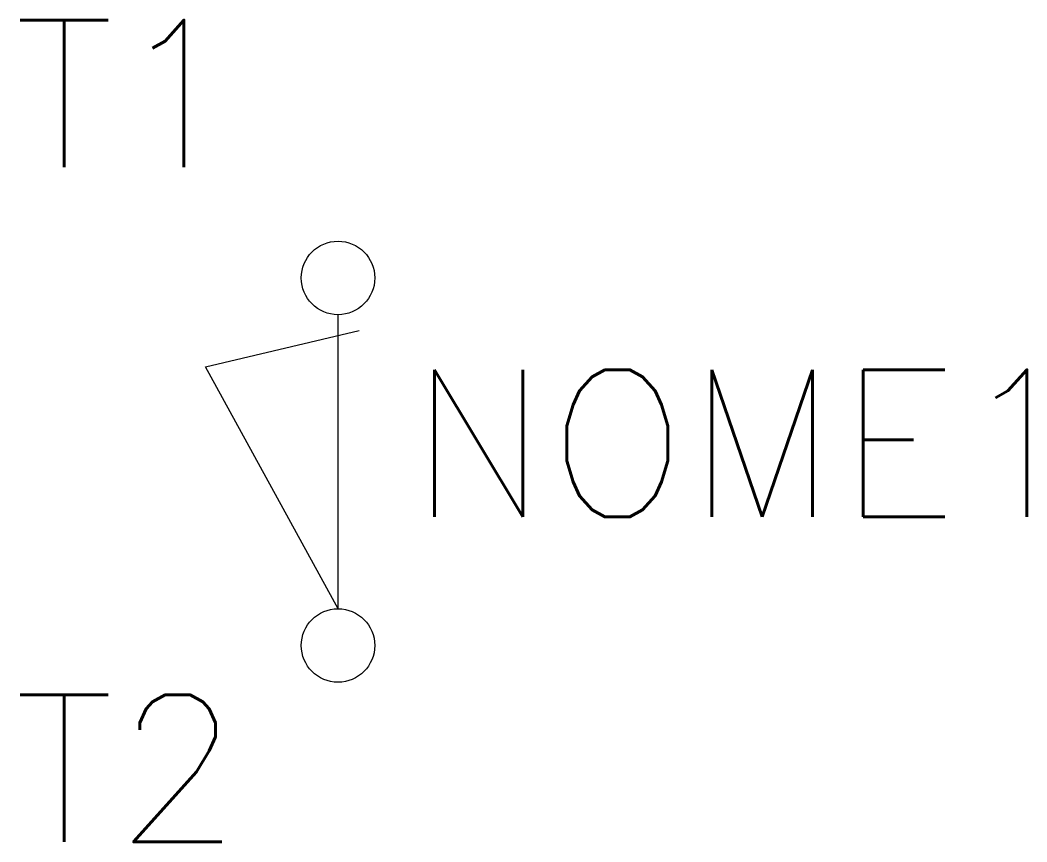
# Model space of a CAD drawing. Header units: millimetres. Extents: x -4.3 to 9.4, y -8.2 to 3.
import ezdxf
from ezdxf.enums import TextEntityAlignment as Align

# ---------------------------------------------------------------- set-up
doc = ezdxf.new("R2010")
doc.units = ezdxf.units.MM
doc.styles.add('Romans', font='romans.shx')

msp = doc.modelspace()

# ---------------------------------------------------------------- linework, layer by layer
at = {"linetype": 'Continuous'}
for points in [[(0, -5), (0, -1)], [(-1.801, -1.711), (0.29, -1.215)]]:
    msp.add_lwpolyline(points, dxfattribs=at)
msp.add_lwpolyline([(0, -5), (-1.801, -1.711)])
for centre in [(0, -0.5), (0, -5.5)]:
    msp.add_circle(centre, 0.5)

# ---------------------------------------------------------------- texts
at = {"lineweight": -3, "style": 'Romans'}
for tag, p in [('T1', (-1.325, 2.007)), ('T2', (-1.325, -7.172))]:
    msp.add_attdef(tag, text='', height=2, dxfattribs=at).set_placement(p, align=Align.MIDDLE_RIGHT)
msp.add_attdef('NOME1', text='', height=2, dxfattribs=at).set_placement((0.972, -2.75), align=Align.MIDDLE_LEFT)

doc.saveas('drawing.dxf')
